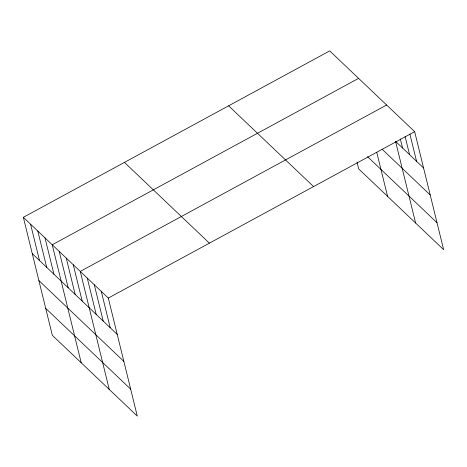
<?xml version="1.0" encoding="UTF-8"?>
<svg xmlns="http://www.w3.org/2000/svg" width="467" height="467" viewBox="0 0 467 467"><rect width="100%" height="100%" fill="white"/><g stroke="black" fill="none" stroke-linecap="round" stroke-linejoin="round"><path stroke-width="0.7" d="M23.35 217.313L108.303 298.074L137.292 416.097L52.339 335.335L23.35 217.313L329.708 50.903L414.661 131.665L443.65 249.687L358.697 168.926L356.998 162.014M358.592 78.363L52.234 244.772L81.223 362.795M386.629 105.017L80.266 271.42L109.255 389.443M108.303 298.074L414.661 131.665M395.549 141.349L423.587 167.997M382.146 149.271L430.206 194.955M367.552 156.678L437.03 222.73M228.608 105.816L313.561 186.578M124.45 162.399L209.403 243.161M32.276 253.645L117.229 334.407M38.895 280.603L123.848 361.365M45.719 308.378L130.672 389.139M409.886 134.087L416.576 161.337M405.105 136.504L409.571 154.676M400.33 138.927L402.56 148.01M395.718 142.038L415.618 223.039M376.735 152.236L387.581 196.385M101.292 291.408L110.218 327.746M94.287 284.747L103.207 321.08M87.276 278.087L96.202 314.419M73.261 264.76L82.186 301.092M66.25 258.093L75.175 294.432M59.245 251.433L68.164 287.765M45.013 237.907L53.939 274.24M37.792 231.042L46.718 267.375M30.571 224.178L39.497 260.51"/></g></svg>
